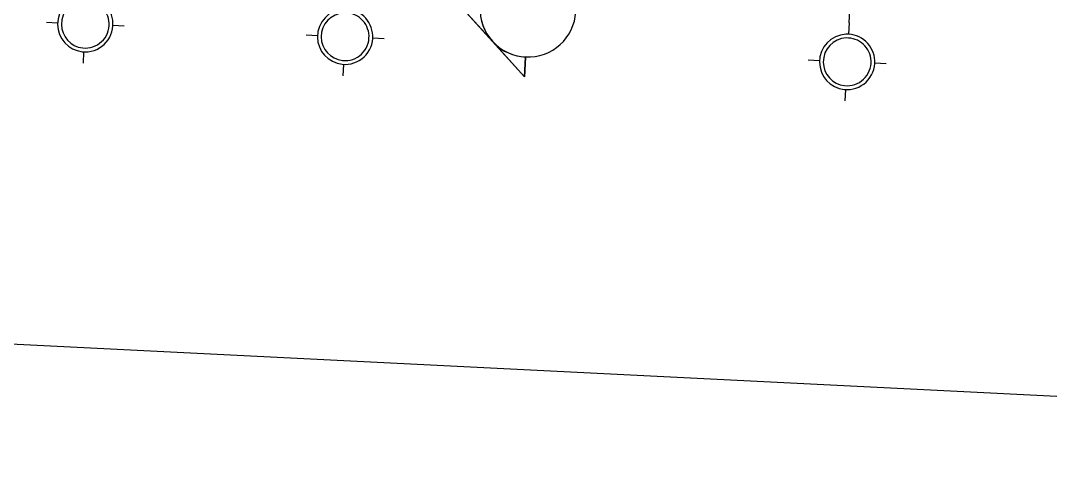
# Model space of a CAD drawing. Extents: x 549999 to 550212, y 1838161 to 1838467.
# Drawn here: x 550155.4 to 550167.68, y 1838333.83 to 1838339.29 of the extents above; entities that cross this region are included whole.
import ezdxf

# ---------------------------------------------------------------- set-up
doc = ezdxf.new("R2010")
doc.units = 0
for name, color, linetype in [('Level 17', 7, 'Continuous'), ('Level 18', 7, 'Continuous'), ('Level 19', 7, 'Continuous'), ('Level 35', 7, 'Continuous')]:
    doc.layers.add(name, color=color, linetype=linetype)

# ---------------------------------------------------------------- blocks, each defined once
blk = doc.blocks.new('GRID_3')
at = {"layer": 'Level 19'}
for p, q in [((0, 0.517), (0, 0.367)), ((-0.517, 0), (-0.367, 0)), ((0.517, 0), (0.367, 0)), ((0, -0.517), (0, -0.367))]:
    blk.add_line(p, q, dxfattribs=at)
for radius, start, end in [(0.367, 86.5906, 185.4173), (0.317, 86.5906, 185.4173), (0.317, 3.4094, 86.5906), (0.367, 3.4094, 86.5906), (0.317, 275.4173, 3.4094), (0.367, 275.4173, 3.4094), (0.367, 185.4173, 275.4173), (0.317, 185.4173, 275.4173)]:
    blk.add_arc((0, 0), radius, start, end, dxfattribs=at)
blk = doc.blocks.new('SECTI4')
at = {"layer": 'Level 17'}
for p, q in [((-0.635, 0.898), (-1.533, 0)), ((-1.084, 0.449), (-0.635, 0.898)), ((-0.635, 0.898), (-1.084, 0.449)), ((-0.635, 0.898), (0.263, 0)), ((-0.635, 0.898), (-0.635, 0.635)), ((-0.635, 0.635), (-0.635, 0.898)), ((-0.635, 0.635), (-0.635, 0.898)), ((-0.635, 0.898), (-0.186, 0.449)), ((-0.186, 0.449), (-0.635, 0.898)), ((-0.635, 0.898), (-0.635, 0.635)), ((-1.533, 0), (-1.107, 0.426)), ((-1.107, 0.426), (-1.533, 0)), ((-0.163, 0.426), (0.263, 0)), ((0.263, 0), (-0.163, 0.426)), ((-1.27, 0), (-1.533, 0)), ((-1.271, 0), (-1.533, 0)), ((-1.533, 0), (-1.271, 0)), ((0, 0), (0.263, 0)), ((0.263, 0), (0.001, 0)), ((0.001, 0), (0.263, 0))]:
    blk.add_line(p, q, dxfattribs=at)
for radius, start, end in [(0.635, 0, 180), (0.635, 90, 135), (0.635, 90, 135), (0.635, 45, 90), (0.635, 45, 90), (0.636, 137.9216, 180), (0.636, 137.9216, 180), (0.636, 0, 42.0784), (0.636, 0, 42.0784), (0.635, 180, 0)]:
    blk.add_arc((-0.635, 0), radius, start, end, dxfattribs=at)

msp = doc.modelspace()

# ---------------------------------------------------------------- linework, layer by layer
at = {"layer": 'Level 18'}
msp.add_line((550166.341, 1838360.489), (550165.28, 1838339.267), dxfattribs=at)
at = {"layer": 'Level 35'}
msp.add_lwpolyline([(550146.761, 1838335.861), (550187.407, 1838333.829), (550188.844, 1838362.571), (550148.198, 1838364.603)], close=True, dxfattribs=at)

# ---------------------------------------------------------------- block references
at = {"layer": 'Level 17', "xscale": 0.9000000000000004, "yscale": 0.9, "rotation": 87.13800620795936}
msp.add_blockref('SECTI4', (550161.48, 1838340), dxfattribs=at)
at = {"layer": 'Level 19', "xscale": 0.9000000000000004, "yscale": 0.9, "rotation": 177.13800620795936}
for p in [(550156.17, 1838339.25), (550159.27, 1838339.1), (550165.26, 1838338.8)]:
    msp.add_blockref('GRID_3', p, dxfattribs=at)

doc.saveas('drawing.dxf')
